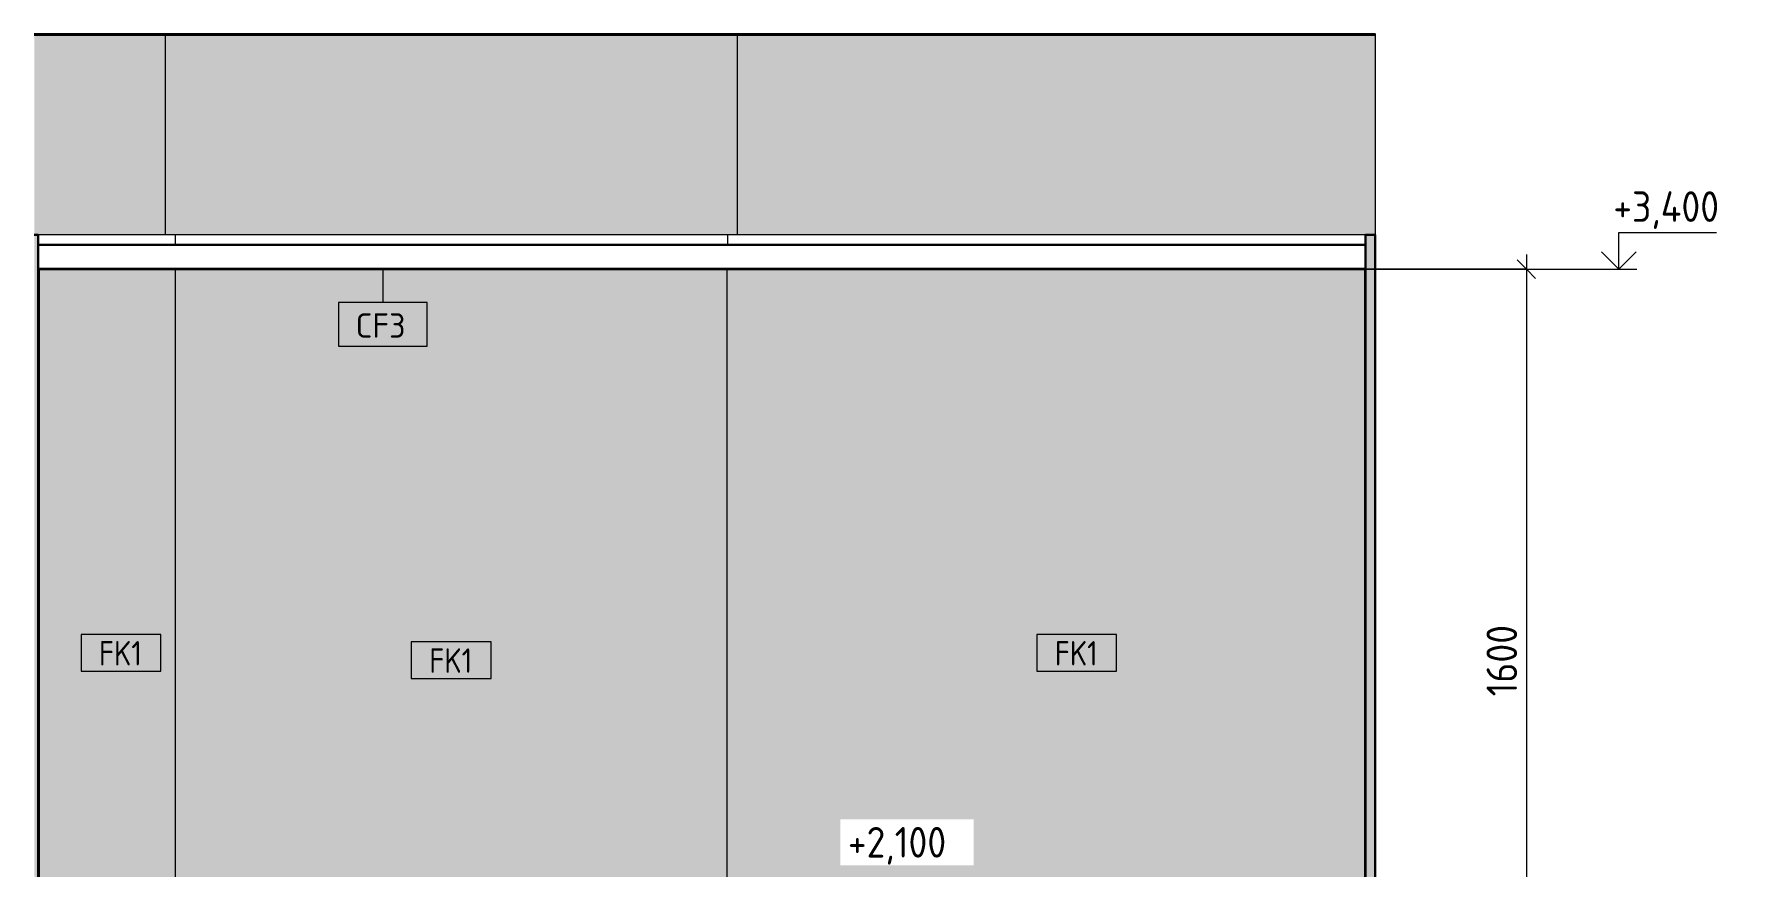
# Model space of a CAD drawing. Header units: millimetres. Extents: x 0 to 98412, y -2706 to 7916.
# Drawn here: x 69142 to 72649, y 2178 to 3880 of the extents above; entities that cross this region are included whole.
import ezdxf

# ---------------------------------------------------------------- set-up
doc = ezdxf.new("R2010")
doc.units = ezdxf.units.MM
for name, color, linetype, lineweight in [('A-ANNO-DIMS', 7, 'Continuous', 9), ('A-ANNO-DIMS-25', 7, 'Continuous', 9), ('A-CLNG-IDEN', 7, 'Continuous', 9), ('A-WALL-IDEN', 7, 'Continuous', 9), ('A-WALL-PATT', 7, 'Continuous', 9), ('G-ANNO-DIMS', 7, 'Continuous', 9), ('G-ANNO-DIMS-1', 7, 'Continuous', 20), ('I-WALL', 7, 'Continuous', 9), ('S-COLS', 7, 'Continuous', 9)]:
    doc.layers.add(name, color=color, linetype=linetype, lineweight=lineweight)
for name, color, linetype, lineweight, true_color in [('A-CLNG-FNSH-1', 7, 'Continuous', 30, 0x3c3c3c), ('A-FLOR-1', 7, 'Continuous', 9, 0x787878), ('A-FLOR-FNSH-1', 7, 'Continuous', 40, 0x3c3c3c), ('A-WALL-4', 7, 'Continuous', 30, 0x3c3c3c), ('A-WALL-FNSH-3', 7, 'Continuous', 30, 0x3c3c3c), ('I-WALL-1', 7, 'Continuous', 9, 0x787878)]:
    doc.layers.add(name, color=color, linetype=linetype, lineweight=lineweight, true_color=true_color)
doc.styles.add('GOST Common_1', font='GOST_Common.ttf', dxfattribs={"height": 50})
doc.styles.add('GOST Common_2', font='GOST_Common.ttf', dxfattribs={"width": 0.9, "height": 50})
doc.styles.add('ISOCPEUR_1', font='isocpeur.ttf', dxfattribs={"width": 0.9, "height": 62.5})
doc.dimstyles.new('ISO-2_5_0_9К_БОЛЬШОЙ_округление', dxfattribs={"dimscale": 304.8, "dimtxt": 62.248823, "dimasz": 0.123031, "dimexe": 0.098425, "dimexo": 0, "dimgap": 0, "dimtad": 1, "dimdec": 0, "dimrnd": 10, "dimzin": 0, "dimdsep": 46, "dimtxsty": 'ISOCPEUR_1', "dimblk1": 'OBLIQUE', "dimblk2": 'OBLIQUE', "dimsah": 1, "dimcen": 0.09, "dimdle": 0.098425, "dimazin": 0, "dimtfac": 1, "dimtdec": 4, "dimtix": 1, "dimtmove": 0, "dimatfit": 3, "dimfxl": 1, "dimtvp": 1, "dimtolj": 1, "dimtzin": 0, "dimarcsym": 2})
pattern_1 = [(0, (69919.2685, 0), (30.48, 7.62), [2.515, -20.345, 2.515, -20.345, -121.92]), (0, (69919.2685, 0), (30.48, 7.62), [-45.72, 2.515, -43.205, 2.515, -20.345, -53.34]), (0, (69919.2685, 0), (30.48, 7.62), [-114.3, 2.515, -12.725, 2.515, -35.585]), (120, (69930.6985, 3.81), (-21.839114, 22.586454), [2.515, -20.345, 2.515, -20.345, -121.92]), (120, (69930.6985, 3.81), (-21.839114, 22.586454), [-45.72, 2.515, -43.205, 2.515, -20.345, -53.34]), (120, (69930.6985, 3.81), (-21.839114, 22.586454), [-114.3, 2.515, -12.725, 2.515, -35.585]), (240, (69934.5085, 19.05), (-8.640886, -30.206454), [2.515, -20.345, 2.515, -20.345, -121.92]), (240, (69934.5085, 19.05), (-8.640886, -30.206454), [-45.72, 2.515, -43.205, 2.515, -20.345, -53.34]), (240, (69934.5085, 19.05), (-8.640886, -30.206454), [-114.3, 2.515, -12.725, 2.515, -35.585])]

# ---------------------------------------------------------------- blocks, each defined once
blk = doc.blocks.new('BSC_Колонна _Прямоугольная - 500х500-23286270-Развертка 1_13-1')
at = {"layer": 'S-COLS'}
blk.add_hatch(color=256, dxfattribs=at).paths.add_polyline_path([(65650, 3470), (65910, 3470), (65910, 3880), (65642, 3880), (65642, 3470)])
blk.add_line((65910, 3880), (65910, 3470), dxfattribs=at)
blk = doc.blocks.new('Высотные отметки - Стрелка_Верх-17668718-Развертка 1_13-1')
at = {"layer": 'G-ANNO-DIMS'}
for p, q in [((68883.1, 3475), (69083.1, 3475)), ((68883.1, 3400), (68883.1, 3475)), ((68845.2, 3400), (68920.2, 3400))]:
    blk.add_line(p, q, dxfattribs=at)
at = {"layer": 'G-ANNO-DIMS-1'}
for q in [(68847.7, 3435.4), (68918.4, 3435.4)]:
    blk.add_line((68883.1, 3400), q, dxfattribs=at)
blk = doc.blocks.new('DIMBLOCK2-Развертка 1_13-1')
at = {"layer": 'A-ANNO-DIMS-25', "lineweight": 20}
for p, q in [((72194.2, 3400), (72175.4, 3418.8)), ((72194.2, 3400), (72212.9, 3381.2)), ((72194.2, 1800), (72175.4, 1818.8)), ((72194.2, 1800), (72212.9, 1781.2))]:
    blk.add_line(p, q, dxfattribs=at)
at = {"layer": 'A-ANNO-DIMS-25'}
for p, q in [((72194.2, 3430), (72194.2, 1800)), ((71865, 3400), (72224.2, 3400)), ((72194.2, 3400), (71865, 3400)), ((70582.5, 1800), (72224.2, 1800)), ((72194.2, 1800), (70582.5, 1800))]:
    blk.add_line(p, q, dxfattribs=at)
at = {"layer": 'A-ANNO-DIMS-25', "color": 0, "insert": (72112.5, 2526.4), "char_height": 62.5, "width": 176.691, "attachment_point": 1, "rotation": 90, "line_spacing_factor": 1.149209, "style": 'ISOCPEUR_1'}
blk.add_mtext('1600', dxfattribs=at)
blk = doc.blocks.new('_Oblique')
at = {"color": 0, "linetype": 'ByBlock', "lineweight": -2}
blk.add_line((-0.5, -0.5), (0.5, 0.5), dxfattribs=at)
blk = doc.blocks.new('М_стена_0001 - Типоразмер_без рамки-25382661-Развертка 1_13-1')
at = {"layer": 'A-WALL-IDEN'}
for p, q in [((66576.4, 2638.1), (66413.2, 2638.1)), ((66413.2, 2638.1), (66413.2, 2563.1)), ((66576.4, 2563.1), (66576.4, 2638.1)), ((66413.2, 2563.1), (66576.4, 2563.1))]:
    blk.add_line(p, q, dxfattribs=at)
blk = doc.blocks.new('М_потолков - Марка_ Имя типа-25382930-Развертка 1_13-1')
at = {"layer": 'A-CLNG-IDEN'}
for p, q in [((66445.6, 3331.9), (66264.4, 3331.9)), ((66264.4, 3331.9), (66264.4, 3242.5)), ((66445.6, 3242.5), (66445.6, 3331.9)), ((66264.4, 3242.5), (66445.6, 3242.5))]:
    blk.add_line(p, q, dxfattribs=at)

msp = doc.modelspace()

# ---------------------------------------------------------------- hatches: boundary and pattern name
at = {"layer": 'A-FLOR-1'}
h = msp.add_hatch(dxfattribs=at)
h.set_pattern_fill('FP_11', color=256, style=0, pattern_type=2)
h.set_pattern_definition([(45, (69919.269, 0), (-14.25598, 14.25598), []), (45, (69933.525, 0), (-14.25598, 14.25598), [25.202, -5.04, 0.8382, -4.202])])
h.paths.add_polyline_path([(70856.7, 3880), (71885.5, 3880), (71885.5, 3880.3), (69142, 3880.3), (69142, 3880), (70513.8, 3880)])
at = {"layer": 'A-WALL-PATT'}
for points in [[(69151, 1800), (69162.5, 1800), (69162.5, 1806), (69431, 1806), (69431, 3400), (69151, 3400), (69151, 1937.6)], [(70360, 1806), (70559, 1806), (70559, 3400), (69431, 3400), (69431, 2100), (70360, 2100), (70360, 1937.6)], [(70560, 1806), (70560, 3400), (70559, 3400), (70559, 1806)], [(70560, 1806), (71864, 1806), (71864, 3400), (70560, 3400), (70560, 1937.6)]]:
    msp.add_hatch(color=256, dxfattribs=at).paths.add_polyline_path(points)
at = {"layer": 'I-WALL'}
for points in [[(69430, 3470), (70580, 3470), (70580, 3880), (69410, 3880), (69410, 3470)], [(71865, 3470), (71885, 3470), (71885, 3880), (70580, 3880), (70580, 3470), (71199.6, 3470)]]:
    msp.add_hatch(color=256, dxfattribs=at).paths.add_polyline_path(points)
at = {"layer": 'I-WALL-1'}
h = msp.add_hatch(dxfattribs=at)
h.set_pattern_fill('FP_12', color=256, style=0, pattern_type=2)
h.set_pattern_definition(pattern_1)
h.paths.add_polyline_path([(69150, 0), (69150, 264.8), (69142, 264.7), (69142, 0)])
h.paths.add_polyline_path([(69142, 329.8), (69150, 359.7), (69150, 3470), (69142, 3470), (69142, 400)])
h = msp.add_hatch(dxfattribs=at)
h.set_pattern_fill('FP_12', color=256, style=0, pattern_type=2)
h.set_pattern_definition(pattern_1)
h.paths.add_polyline_path([(71885, 0), (71885, 3470), (71865, 3470), (71865, 0)])

# ---------------------------------------------------------------- linework, layer by layer
at = {"layer": 'A-CLNG-FNSH-1'}
for p, q in [((71865, 3450), (69150, 3450)), ((69150, 3450), (69150, 3400)), ((71865, 3400), (71865, 3450)), ((71865, 3401), (69150, 3401)), ((69151, 3400), (71864, 3400))]:
    msp.add_line(p, q, dxfattribs=at)
at = {"layer": 'A-CLNG-IDEN'}
for p, q in [((69855, 3400), (69855, 3331.9)), ((70507.5, 3400), (69855, 3400))]:
    msp.add_line(p, q, dxfattribs=at)
at = {"layer": 'A-FLOR-FNSH-1'}
msp.add_line((69142, 3880), (71885.5, 3880), dxfattribs=at)
at = {"layer": 'A-WALL-4'}
for p, q in [((69150, 3470), (69142, 3470)), ((69150, 3450), (69150, 3470)), ((71885, 3470), (71865, 3470)), ((71865, 3470), (71865, 3450)), ((71885, 0), (71885, 3470))]:
    msp.add_line(p, q, dxfattribs=at)
at = {"layer": 'A-WALL-FNSH-3'}
for p, q in [((69151, 3400), (69150, 3400)), ((69150, 3400), (69150, 359.7)), ((69151, 1800), (69151, 3400)), ((71864, 3400), (71864, 1800)), ((71865, 3400), (71864, 3400)), ((71865, 0), (71865, 3400))]:
    msp.add_line(p, q, dxfattribs=at)
at = {"layer": 'G-ANNO-DIMS'}
for p, q in [((70461.5, 3400), (70765.2, 3400)), ((70765.2, 3400), (72383.1, 3400))]:
    msp.add_line(p, q, dxfattribs=at)
at = {"layer": 'I-WALL'}
for p, q in [((70580, 3880), (70580, 3470)), ((71885, 3880.3), (71885, -5.2)), ((71865, 3470), (69150, 3470)), ((69430, 3470), (69430, 3450)), ((70560, 3470), (70560, 3450)), ((69431, 1806), (69431, 3400)), ((70559, 1806), (70559, 3400))]:
    msp.add_line(p, q, dxfattribs=at)

# ---------------------------------------------------------------- block references
at = {"layer": 'A-CLNG-IDEN'}
msp.add_blockref('М_потолков - Марка_ Имя типа-25382930-Развертка 1_13-1', (3500, 0), dxfattribs=at)
at = {"layer": 'A-WALL-IDEN'}
for p in [(2824.4, 15), (3500, 0), (4779.4, 15)]:
    msp.add_blockref('М_стена_0001 - Типоразмер_без рамки-25382661-Развертка 1_13-1', p, dxfattribs=at)
at = {"layer": 'G-ANNO-DIMS'}
msp.add_blockref('Высотные отметки - Стрелка_Верх-17668718-Развертка 1_13-1', (3500, 0), dxfattribs=at)
at = {"layer": 'S-COLS'}
msp.add_blockref('BSC_Колонна _Прямоугольная - 500х500-23286270-Развертка 1_13-1', (3500, 0), dxfattribs=at)

# ---------------------------------------------------------------- texts
at = {"layer": 'A-CLNG-IDEN', "insert": (69799.3, 3309.8), "char_height": 50, "width": 130.274, "attachment_point": 1, "style": 'GOST Common_1'}
msp.add_mtext('CF3', dxfattribs=at)
at = {"layer": 'A-WALL-IDEN', "char_height": 50, "width": 111.835, "attachment_point": 1, "style": 'GOST Common_2'}
for insert in [(69274.3, 2639.5), (71229.3, 2639.5), (69950, 2624.5)]:
    msp.add_mtext('FK1', dxfattribs=dict(at, insert=insert))

# ---------------------------------------------------------------- next in the draw order: texts
at = {"layer": 'G-ANNO-DIMS', "char_height": 62.5, "attachment_point": 1, "line_spacing_factor": 1.149209, "style": 'ISOCPEUR_1', "bg_fill": 3, "box_fill_scale": 1.25, "bg_fill_color": 256, "bg_fill_true_color": 13158600, "bg_fill_transparency": 0}
for s, insert, width in [('+3,400', (72371.7, 3559.2), 261.428), ('+2,100', (70806.1, 2259.2), 242.008)]:
    msp.add_mtext(s, dxfattribs=dict(at, insert=insert, width=width))

# ---------------------------------------------------------------- next in the draw order: dimensions: what is measured, and where the dimension line sits
at = {"layer": 'A-ANNO-DIMS'}
dim = msp.add_linear_dim(base=(72194.2, 1800), p1=(71865, 3400), p2=(70582.5, 1800), angle=90, dimstyle='ISO-2_5_0_9К_БОЛЬШОЙ_округление', override={"dimpost": '<>', "dimfxl": 2050.562447}, dxfattribs=at)
dim.commit()
dim.dimension.update_dxf_attribs({"geometry": 'DIMBLOCK2-Развертка 1_13-1', "text_midpoint": (72162.9, 2600)})

doc.saveas('drawing.dxf')
